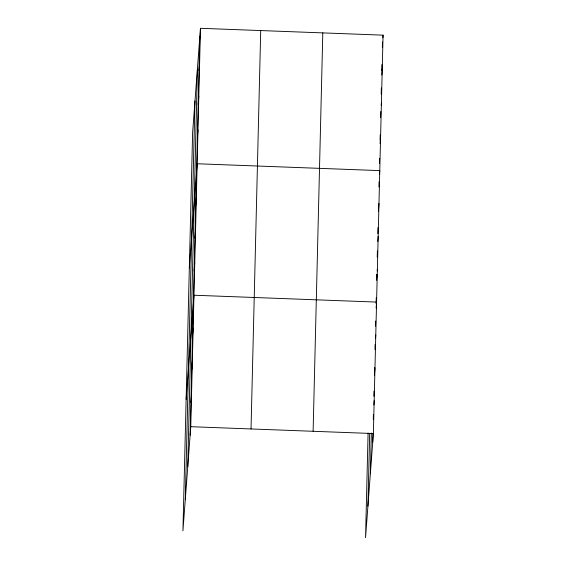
<?xml version="1.0" encoding="UTF-8"?>
<svg xmlns="http://www.w3.org/2000/svg" width="566" height="566" viewBox="0 0 566 566"><rect width="100%" height="100%" fill="white"/><g stroke="black" fill="none" stroke-linecap="round" stroke-linejoin="round"><path stroke-width="0.85" d="M185.308 499.304L194.994 100.911M187.749 466.808L197.442 68.408M190.119 435.261L199.812 36.868M200.456 28.3L192.624 132.451L182.931 530.844L190.763 426.693L200.456 28.3L383.069 35.156L373.376 433.549L365.544 537.7L368.091 433.04M251.028 428.957L260.714 30.564M313.118 431.292L322.804 32.892M367.914 506.16L369.683 433.506M370.362 473.664L371.353 433.011M372.732 442.117L372.944 433.471M373.277 419.632L373.404 414.439M373.85 396.278L373.97 391.085M374.416 372.923L374.543 367.737M374.982 349.569L375.109 344.383M375.548 326.221L375.675 321.028M376.1 303.73L376.248 297.674M376.666 280.375L376.815 274.319M377.232 257.021L377.38 250.971M377.805 233.673L377.947 227.617M378.371 210.319L378.52 204.262M378.937 186.964L379.064 181.771M379.51 163.546L379.63 158.339M380.076 140.106L380.203 134.892M380.628 117.53L380.777 111.452M381.194 94.083L381.343 88.006M381.767 70.644L381.916 64.566M382.34 47.197L382.552 42.011M198.984 70.729L199.628 62.161M198.164 104.597L198.808 96.029M197.343 138.458L197.987 129.89M189.327 267.902L197.159 163.758L379.772 170.614L379.51 174.038M195.716 205.189L196.36 196.621M194.916 238.06L195.56 229.492M194.117 270.923L194.761 262.355M186.129 399.377L193.961 295.226L376.574 302.081L376.121 308.081M192.518 336.664L193.162 328.096M191.718 369.527L192.362 360.959M190.919 402.398L191.563 393.83M382.871 37.724L383.069 35.156M381.788 75.016L382.241 69.017M381.222 105.453L381.42 102.885M380.076 143.601L380.593 136.746M378.392 211.189L378.972 203.477M377.784 241.484L378.173 236.347M376.73 277.779L376.984 274.354M377.246 270.93L377.373 269.211M375.52 338.376L375.774 334.952M374.395 375.527L374.975 367.815M373.857 404.966L374.176 400.686M190.763 426.693L373.376 433.549"/></g></svg>
